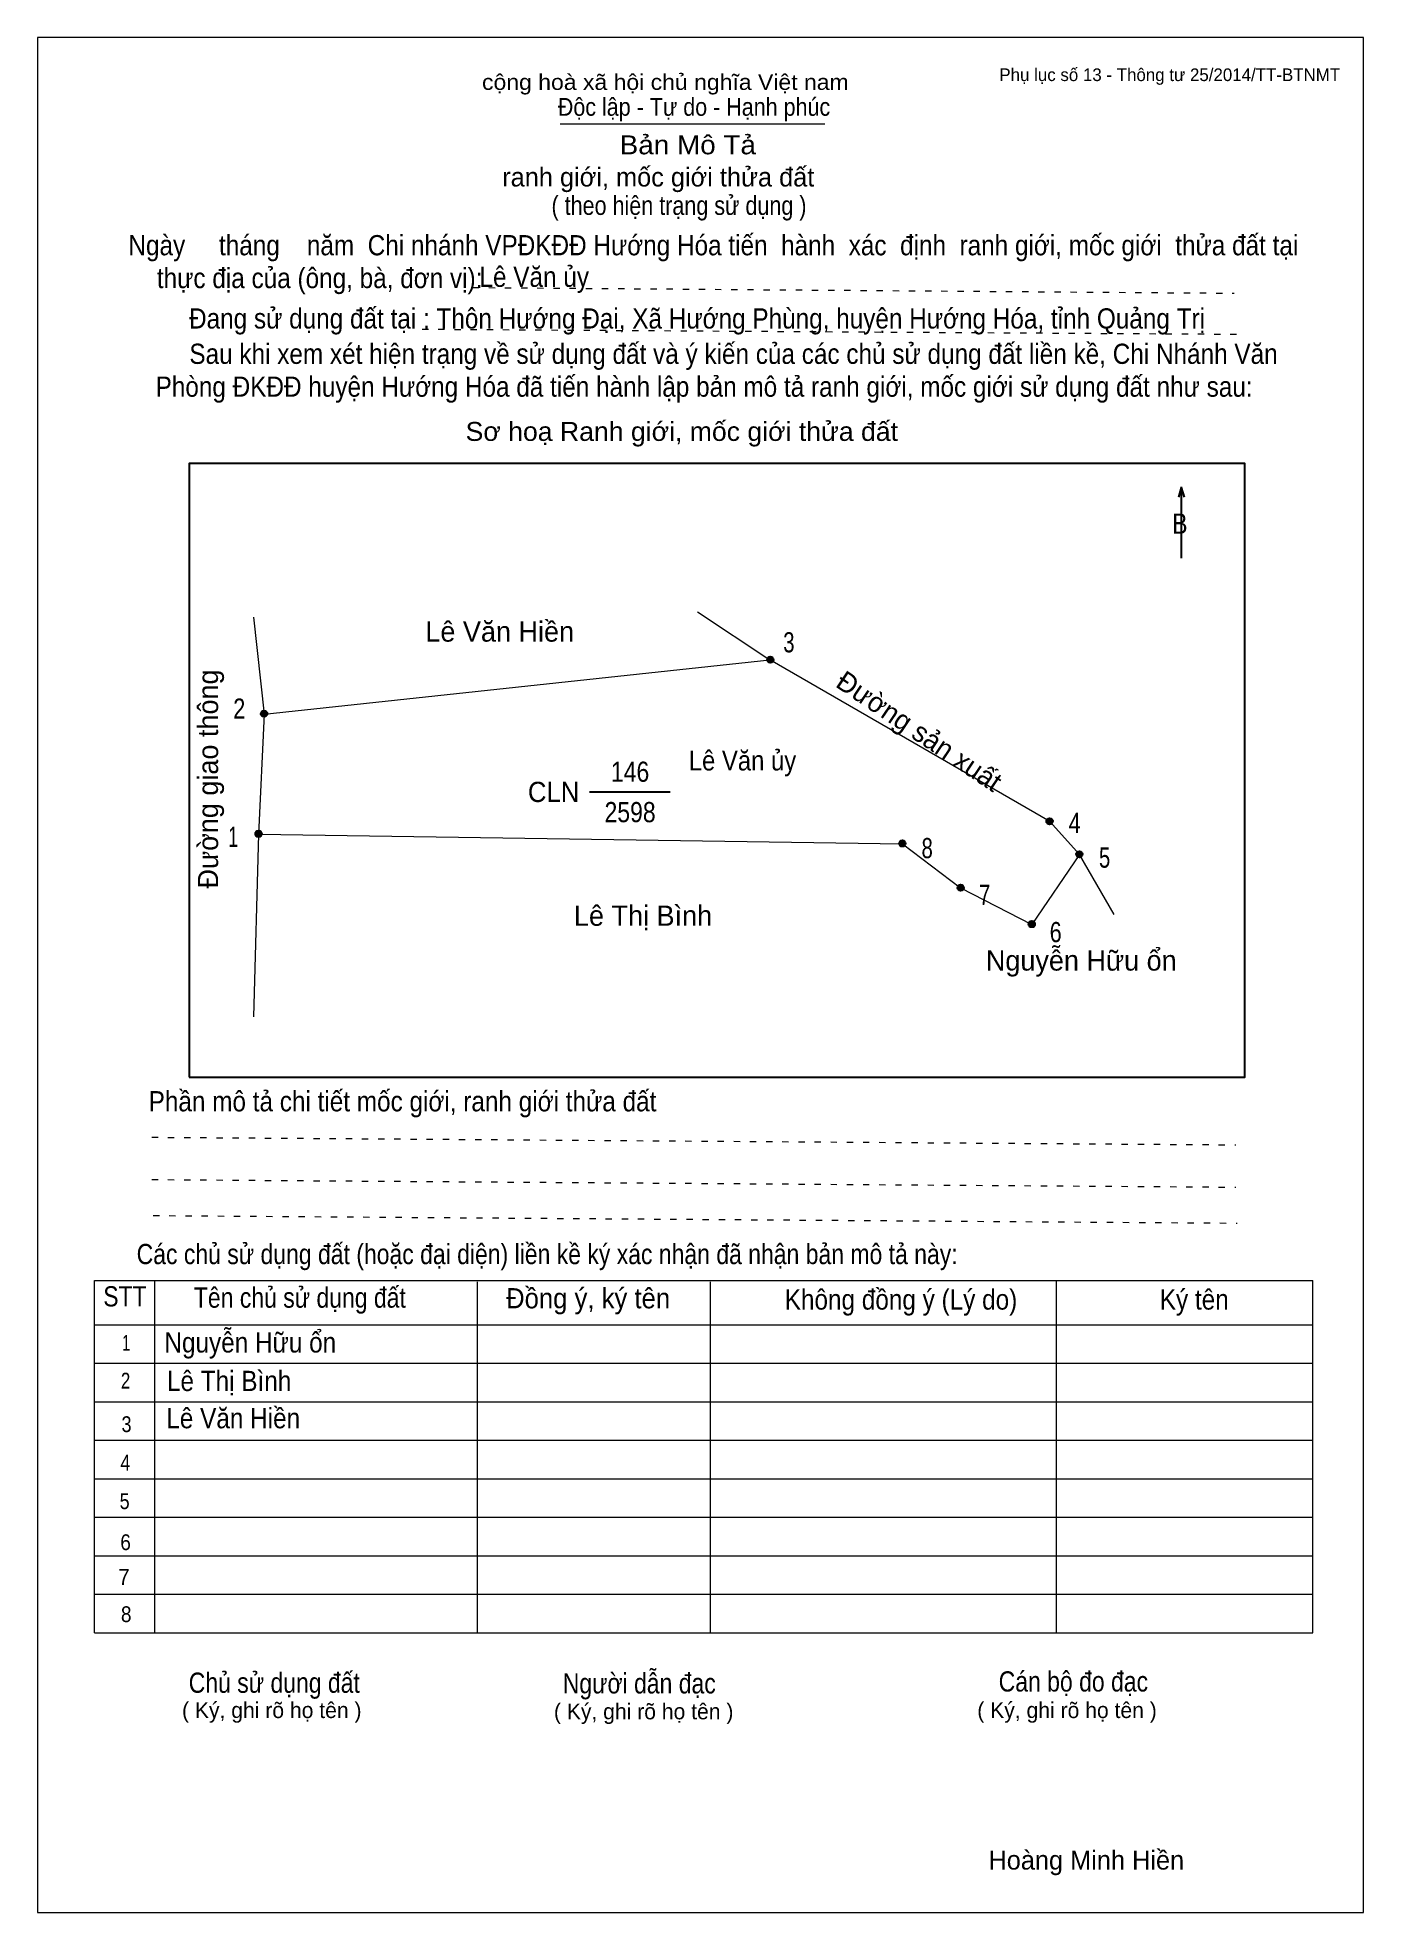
# Model space of a CAD drawing. Header units: centimetres. Extents: x 0 to 21, y 0 to 29.7.
import ezdxf
from ezdxf.enums import TextEntityAlignment as Align

# ---------------------------------------------------------------- set-up
doc = ezdxf.new("R2010")
doc.units = ezdxf.units.CM
doc.header["$LTSCALE"] = 0.13
doc.linetypes.add('DOTTED', pattern=[1.5, 0.3, -1.2])
for name, color, linetype, lineweight in [('1', 7, 'Continuous', 13), ('32', 7, 'Continuous', 25), ('33', 7, 'Continuous', 25), ('6', 7, 'Continuous', 13), ('62', 7, 'Continuous', 13)]:
    doc.layers.add(name, color=color, linetype=linetype, lineweight=lineweight)
for name, color, linetype in [('2', 7, 'Continuous'), ('34', 7, 'Continuous'), ('63', 7, 'Continuous')]:
    doc.layers.add(name, color=color, linetype=linetype)

msp = doc.modelspace()

# ---------------------------------------------------------------- hatches: boundary and pattern name
at = {"layer": '32'}
for points in [[(11.6558, 19.8446, 1), (11.5558, 19.8446, 1)], [(3.6385, 18.9883, 1), (3.5385, 18.9883, 1)], [(16.0784, 17.2842, 1), (15.9784, 17.2842, 1)], [(3.5505, 17.0863, 1), (3.4505, 17.0863, 1)], [(13.7472, 16.9335, 1), (13.6472, 16.9335, 1)], [(16.5505, 16.7618, 1), (16.4505, 16.7618, 1)], [(14.6695, 16.2322, 1), (14.5695, 16.2322, 1)], [(15.7968, 15.6554, 1), (15.6968, 15.6554, 1)]]:
    msp.add_hatch(color=256, dxfattribs=at).paths.add_polyline_path(points)

# ---------------------------------------------------------------- linework, layer by layer
at = {"layer": '1'}
msp.add_lwpolyline([(21, 0), (21, 29.7), (0, 29.7), (0, 0)], close=True, dxfattribs=at)
at = {"layer": '32'}
for centre in [(11.6058, 19.8446), (3.5885, 18.9883), (16.0284, 17.2842), (3.5005, 17.0863), (13.6972, 16.9335), (16.5005, 16.7618), (14.6195, 16.2322), (15.7468, 15.6554)]:
    msp.add_circle(centre, 0.05, dxfattribs=at)
at = {"layer": '33'}
msp.add_line((8.74, 17.75), (10.02, 17.75), dxfattribs=at)
at = {"layer": '6'}
for p, q in [((10.45, 20.6), (11.6, 19.84)), ((3.59, 18.98), (3.5, 17.08)), ((3.5, 17.08), (3.42, 14.19)), ((16.5, 16.76), (15.75, 15.65)), ((17.05, 15.81), (16.5, 16.76))]:
    msp.add_line(p, q, dxfattribs=at)
for points in [[(3.42, 20.52), (3.59, 18.98), (11.6, 19.84)], [(16.5, 16.76), (16.03, 17.28), (11.6, 19.84)], [(3.5, 17.08), (13.7, 16.93), (14.62, 16.23), (15.75, 15.65)]]:
    msp.add_lwpolyline(points, dxfattribs=at)
at = {"layer": '62'}
for p, q in [((8.28, 28.33), (12.47, 28.33)), ((0.9, 10.01), (20.2, 10.01)), ((0.9, 4.43), (0.9, 10.01)), ((1.86, 4.43), (1.86, 10.01)), ((6.97, 4.43), (6.97, 9.99)), ((10.66, 4.43), (10.66, 9.99)), ((16.14, 4.43), (16.14, 10.01)), ((20.2, 4.43), (20.2, 10.01)), ((0.9, 9.31), (20.2, 9.31)), ((0.9, 8.7), (20.2, 8.7)), ((0.9, 8.09), (20.2, 8.09)), ((0.9, 7.48), (20.2, 7.48)), ((0.9, 6.87), (20.2, 6.87)), ((0.9, 6.26), (20.2, 6.26)), ((0.9, 5.65), (20.2, 5.65)), ((0.9, 5.04), (20.2, 5.04)), ((0.9, 4.43), (20.2, 4.43))]:
    msp.add_line(p, q, dxfattribs=at)
at = {"layer": '62', "linetype": 'DOTTED'}
for p, q in [((6.89, 25.74), (18.95, 25.65)), ((6.09, 25.08), (19.04, 25)), ((1.81, 12.28), (18.98, 12.16)), ((1.81, 11.61), (18.98, 11.49)), ((1.83, 11.04), (19, 10.92))]:
    msp.add_line(p, q, dxfattribs=at)
at = {"layer": '62', "lineweight": 25}
for p, q in [((18.11, 22.58), (18.11, 21.45)), ((18.11, 22.57), (18.07, 22.42)), ((18.11, 22.57), (18.16, 22.42))]:
    msp.add_line(p, q, dxfattribs=at)
msp.add_lwpolyline([(2.4, 13.23), (19.12, 13.23), (19.12, 22.95), (2.4, 22.95)], close=True, dxfattribs=at)

# ---------------------------------------------------------------- texts
at = {"layer": '2'}
msp.add_text('Đường sản xuất', height=0.314, rotation=326.105, dxfattribs=at).set_placement((13.8775, 18.5824), align=Align.CENTER)
at = {"layer": '2', "width": 0.9}
msp.add_text('Lê Văn ủy', height=0.314, dxfattribs=at).set_placement((11.165, 18.09), align=Align.CENTER)
at = {"layer": '32'}
for s, width, p in [('3', 0.75, (11.9, 19.96)), ('2', 0.8, (3.195, 18.91)), ('4', 0.8, (16.425, 17.1)), ('1', 0.65, (3.1, 16.88)), ('8', 0.75, (14.09, 16.7)), ('5', 0.75, (16.9, 16.55)), ('7', 0.75, (15, 15.96)), ('6', 0.8, (16.125, 15.37))]:
    msp.add_text(s, height=0.32, dxfattribs=dict(at, width=width)).set_placement(p, align=Align.CENTER)
at = {"layer": '33'}
for s, p in [('Lê Văn Hiền', (7.32, 20.13)), ('Lê Thị Bình', (9.59, 15.63)), ('Nguyễn Hữu ổn', (16.53, 14.92))]:
    msp.add_text(s, height=0.32, dxfattribs=at).set_placement(p, align=Align.CENTER)
msp.add_text('Đường giao thông', height=0.32, rotation=90, dxfattribs=at).set_placement((2.86, 17.955), align=Align.CENTER)
at = {"layer": '33', "width": 0.85}
for s, p in [('146', (9.385, 17.91)), ('2598', (9.385, 17.27))]:
    msp.add_text(s, height=0.32, dxfattribs=at).set_placement(p, align=Align.CENTER)
at = {"layer": '33', "width": 0.95}
msp.add_text('CLN', height=0.32, dxfattribs=at).set_placement((8.58, 17.59), align=Align.RIGHT)
at = {"layer": '34', "width": 0.9}
for s, p in [('Lê Văn ủy', (7, 25.75)), ('Nguyễn Hữu ổn', (2.01, 8.87)), ('Lê Thị Bình', (2.05, 8.26)), ('Lê Văn Hiền', (2.04, 7.67))]:
    msp.add_text(s, height=0.32, dxfattribs=at).set_placement(p)
at = {"layer": '62'}
for s, height, width, p in [('cộng hoà xã hội chủ nghĩa Việt nam', 0.2474, 1.1, (7.04, 28.87)), ('Độc lập - Tự do - Hạnh phúc', 0.2828, 0.9, (8.24, 28.46)), ('Bản Mô Tả', 0.3, 1.1, (9.22, 27.85)), ('( theo hiện trạng sử dụng )', 0.3, 0.85, (8.14, 26.89)), ('Ngày     tháng    năm  Chi nhánh VPĐKĐĐ Hướng Hóa tiến  hành  xác  định  ranh giới, mốc giới  thửa đất tại ', 0.32, 0.9, (1.44, 26.25)), ('thực địa của (ông, bà, đơn vị): ', 0.32, 0.9, (1.89, 25.73)), ('Đang sử dụng đất tại : Thôn Hướng Đại, Xã Hướng Phùng, huyện Hướng Hóa, tỉnh Quảng Trị', 0.32, 0.9, (2.4, 25.09)), ('     Sau khi xem xét hiện trạng về sử dụng đất và ý kiến của các chủ sử dụng đất liền kề, Chi Nhánh Văn ', 0.32, 0.9, (1.87, 24.53)), ('Phòng ĐKĐĐ huyện Hướng Hóa đã tiến hành lập bản mô tả ranh giới, mốc giới sử dụng đất như sau:', 0.32, 0.9, (1.87, 24.01)), ('Sơ hoạ Ranh giới, mốc giới thửa đất', 0.3, 1.05, (6.78, 23.31)), ('B', 0.32, 0.85, (17.97, 21.84)), ('Phần mô tả chi tiết mốc giới, ranh giới thửa đất ', 0.32, 0.9, (1.76, 12.69)), ('Các chủ sử dụng đất (hoặc đại diện) liền kề ký xác nhận đã nhận bản mô tả này:', 0.32, 0.85, (1.57, 10.27))]:
    msp.add_text(s, height=height, dxfattribs=dict(at, width=width)).set_placement(p)
msp.add_text('ranh giới, mốc giới thửa đất', height=0.3, dxfattribs=at).set_placement((7.36, 27.34))
for s, height, width, p in [('STT', 0.32, 0.85, (1.385, 9.6)), ('Tên chủ sử dụng đất', 0.32, 0.85, (4.155, 9.58)), ('Đồng ý, ký tên', 0.32, 0.95, (8.72, 9.57)), ('Không đồng ý (Lý do)', 0.32, 0.9, (13.675, 9.55)), ('Ký tên', 0.32, 0.9, (18.32, 9.55)), ('1', 0.25, 0.7, (1.405, 8.9)), ('2', 0.25, 0.8, (1.395, 8.3)), ('3', 0.25, 0.85, (1.41, 7.61)), ('4', 0.25, 0.85, (1.39, 7)), ('5', 0.25, 0.85, (1.38, 6.39)), ('6', 0.25, 0.9, (1.395, 5.74)), ('7', 0.25, 0.95, (1.37, 5.19)), ('8', 0.25, 0.9, (1.405, 4.6)), ('Người dẫn đạc', 0.32, 0.85, (9.53, 3.47)), ('Chủ sử dụng đất', 0.32, 0.85, (3.75, 3.48)), ('Cán bộ đo đạc', 0.32, 0.85, (16.405, 3.5))]:
    msp.add_text(s, height=height, dxfattribs=dict(at, width=width)).set_placement(p, align=Align.CENTER)
for p in [(3.71, 3.08), (9.6, 3.06), (16.305, 3.08)]:
    msp.add_text('( Ký, ghi rõ họ tên )', height=0.25, dxfattribs=at).set_placement(p, align=Align.CENTER)
at = {"layer": '63'}
msp.add_text('Phụ lục số 13 - Thông tư 25/2014/TT-BTNMT', height=0.2, dxfattribs=at).set_placement((20.63, 29.01), align=Align.RIGHT)
msp.add_text('Hoàng Minh Hiền', height=0.3, dxfattribs=at).set_placement((16.61, 0.68), align=Align.CENTER)

doc.saveas('drawing.dxf')
